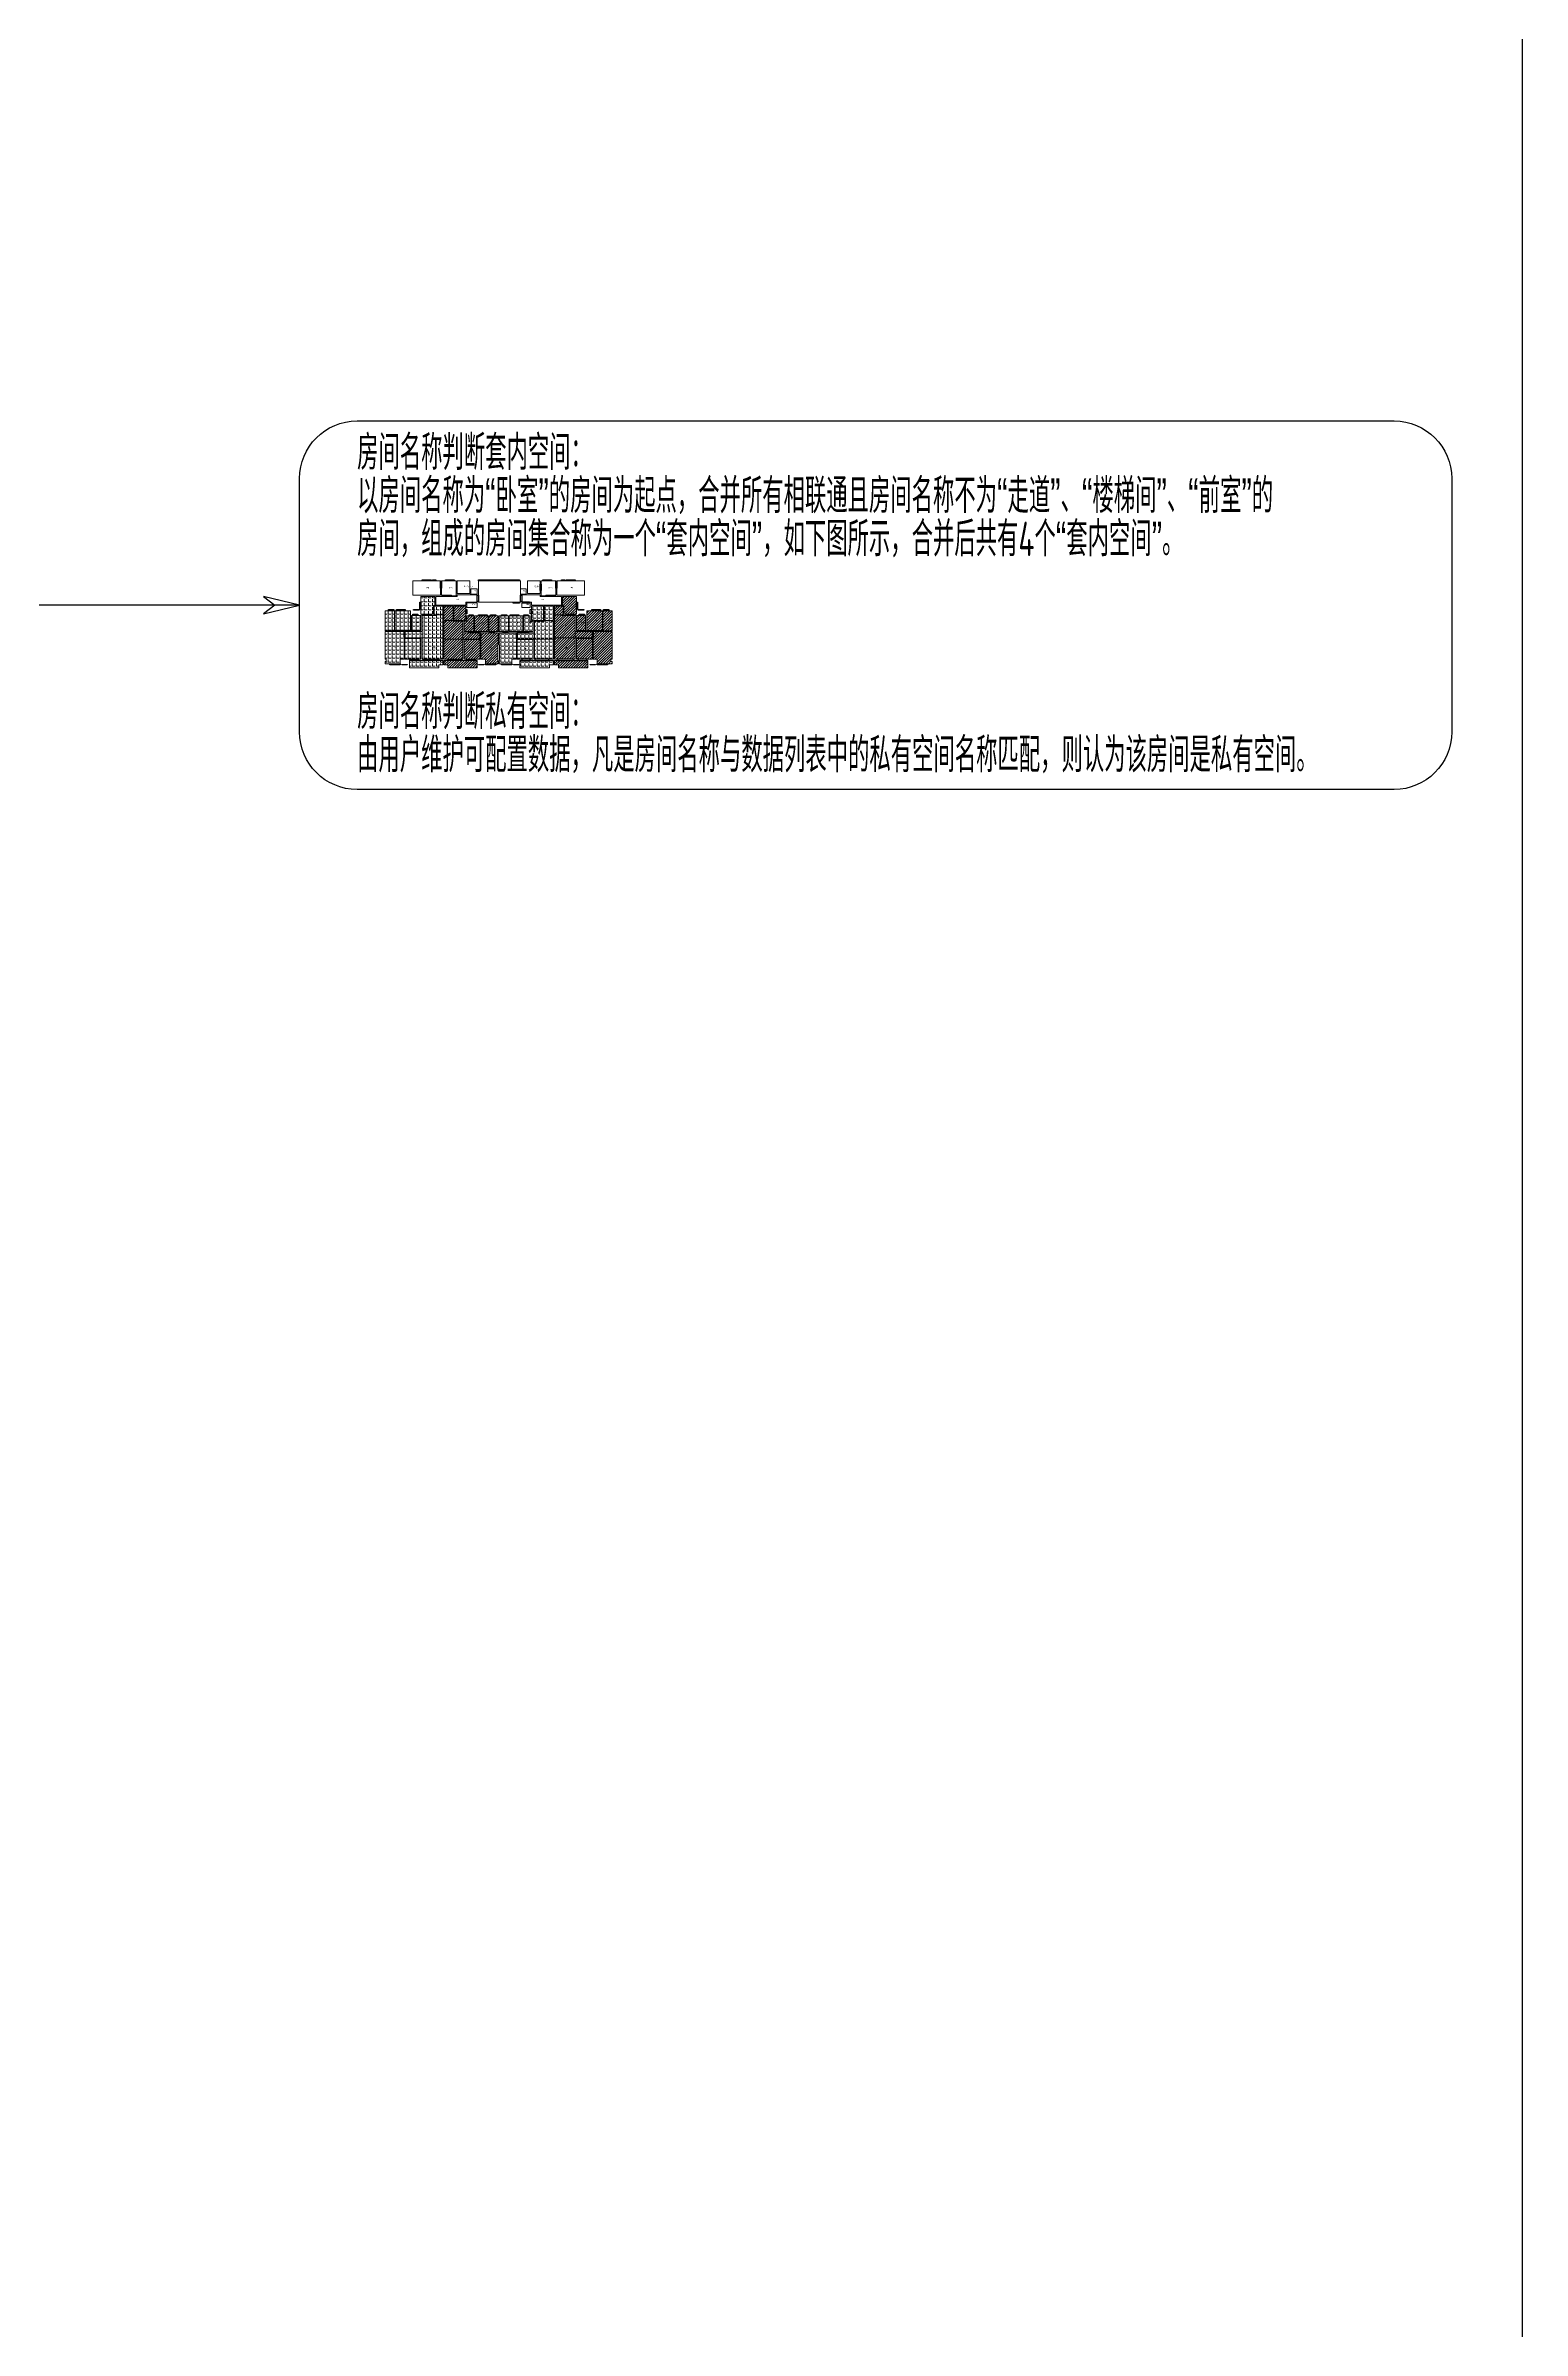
# Model space of a CAD drawing. Header units: millimetres. Extents: x 0 to 4164250, y 0 to 1261500.
# Drawn here: x 2916195 to 3172500, y 423000 to 819638 of the extents above; entities that cross this region are included whole.
import ezdxf
from ezdxf.enums import TextEntityAlignment as Align

# ---------------------------------------------------------------- set-up
doc = ezdxf.new("R2010")
doc.units = ezdxf.units.MM
doc.header["$LTSCALE"] = 1000
for name, color, linetype in [('AI-空间名称', 130, 'Continuous'), ('AI-窗', 6, 'Continuous'), ('AI-门', 4, 'Continuous'), ('C-SHET-SHET', 144, 'Continuous'), ('E-UNIV-DIAG', 2, 'Continuous'), ('E-UNIV-NOTE', 6, 'Continuous')]:
    doc.layers.add(name, color=color, linetype=linetype)
doc.layers.add('AI-空间框线', color=30, linetype='Continuous', lineweight=20)
doc.layers.add('套内', color=9, linetype='Continuous', lineweight=20)
doc.styles.add('TH-STYLE3', font='tssdeng.shx', dxfattribs={"width": 0.65, "bigfont": 'tssdchn.shx'})
pattern_1 = [(0, (2655018, -370784.76), (0, 698.5), [508, -190.5]), (90, (2655018, -370784.76), (-698.5, 4e-14), [508, -190.5])]
pattern_2 = [(45, (2655017.97, -370784.76), (-224.5064, 224.5064), [])]

msp = doc.modelspace()

# ---------------------------------------------------------------- hatches: boundary and pattern name
at = {"layer": '套内'}
h = msp.add_hatch(dxfattribs=at)
h.set_pattern_fill('ANGLE', color=256, scale=100)
h.set_pattern_definition(pattern_1)
h.paths.add_polyline_path([(2976714.74, 721526.69), (2976614.74, 721526.69), (2976614.74, 721526.69), (2975714.74, 721526.69), (2975114.74, 721526.69), (2975114.74, 718026.69), (2976714.74, 718026.69)])
h.paths.add_polyline_path([(2979514.74, 721526.69), (2978614.74, 721526.69), (2978614.74, 721526.69), (2977114.74, 721526.69), (2976814.74, 721526.69), (2976814.74, 718126.69), (2979514.74, 718126.69)])
h.paths.add_polyline_path([(2981314.74, 720726.69), (2980814.74, 720726.69), (2980814.74, 720726.69), (2979914.74, 720726.69), (2979714.74, 720726.69), (2979714.74, 718126.69), (2981314.74, 718126.69)])
h.paths.add_polyline_path([(2985114.74, 720826.69), (2983914.74, 720826.69), (2983914.74, 720726.69), (2983114.74, 720726.69), (2983114.74, 720726.69), (2981514.74, 720726.69), (2981514.74, 716826.69), (2985114.74, 716826.69)])
h.paths.add_polyline_path([(2985114.74, 716826.69), (2981514.74, 716826.69), (2981514.74, 713126.69), (2985114.74, 713126.69)])
h.paths.add_polyline_path([(2981514.74, 717926.69), (2978514.74, 717926.69), (2978514.74, 716826.69), (2981514.74, 716826.69)])
h.paths.add_polyline_path([(2981314.74, 716726.69), (2979564.74, 716726.69), (2979564.74, 716726.69), (2978664.74, 716726.69), (2978514.74, 716726.69), (2978514.74, 713126.69), (2981314.74, 713126.69)])
h.paths.add_polyline_path([(2978414.74, 716976.69), (2978414.74, 716976.69), (2978414.74, 717876.69), (2978414.74, 717926.69), (2976614.74, 717926.69), (2976614.74, 717926.69), (2975814.74, 717926.69), (2975114.74, 717926.69), (2975114.74, 713126.69), (2975314.74, 713126.69), (2975314.74, 712726.69), (2975114.74, 712726.69), (2975114.74, 712326.69), (2977714.74, 712326.69), (2977714.74, 713126.69), (2978414.74, 713126.69)])
h.paths.add_polyline_path([(2985114.74, 712926.69), (2979314.74, 712926.69), (2979314.74, 711626.69), (2984414.74, 711626.69), (2984414.74, 712126.69), (2985114.74, 712126.69)])
h.paths.add_polyline_path([(2985114.74, 722326.69), (2983914.74, 722326.69), (2983614.74, 722326.69), (2983614.74, 720826.69), (2985114.74, 720826.69)])
h.paths.add_polyline_path([(2983514.74, 722426.69), (2983714.74, 722426.69), (2983714.74, 724026.69), (2981314.74, 724026.69), (2981314.74, 720926.69), (2983514.74, 720926.69)])
h.paths.add_polyline_path([(2983276.32, 714935.75), (2983762.14, 714935.75), (2983762.14, 715219.21), (2983276.32, 715219.21)], flags=24)
h.paths.add_polyline_path([(2982475.85, 722431.02), (2982830.33, 722431.02), (2982830.33, 722723.94), (2982475.85, 722723.94)], flags=24)
h = msp.add_hatch(dxfattribs=at)
h.set_pattern_fill('ANSI31', color=256, scale=100)
h.set_pattern_definition(pattern_2)
h.paths.add_polyline_path([(2989114.74, 721026.69), (2989114.74, 721026.69), (2989114.74, 721726.69), (2989114.74, 722326.69), (2987014.74, 722326.69), (2987014.74, 719826.69), (2988614.74, 719826.69), (2988614.74, 719926.69), (2989114.74, 719926.69)])
h.paths.add_polyline_path([(2986914.74, 722326.69), (2986814.74, 722326.69), (2986814.74, 722326.69), (2985717.24, 722326.69), (2985314.74, 722326.69), (2985314.74, 719826.69), (2986914.74, 719826.69)])
h.paths.add_polyline_path([(2988614.74, 719726.69), (2987014.74, 719726.69), (2986914.74, 719726.69), (2986914.74, 719826.69), (2985664.74, 719826.69), (2985664.74, 719726.69), (2985314.74, 719726.69), (2985314.74, 716626.69), (2988614.74, 716626.69), (2988614.74, 717726.69)])
h.paths.add_polyline_path([(2991614.74, 717726.69), (2988614.74, 717726.69), (2988614.74, 716626.69), (2990614.74, 716626.69), (2990614.74, 716626.69), (2991514.74, 716626.69), (2991614.74, 716626.69)])
h.paths.add_polyline_path([(2988614.74, 716626.69), (2988614.74, 716626.69), (2985314.74, 716626.69), (2985314.74, 713126.69), (2988614.74, 713126.69)])
h.paths.add_polyline_path([(2991614.74, 716526.69), (2991514.74, 716526.69), (2991514.74, 716526.69), (2990614.74, 716526.69), (2988814.74, 716526.69), (2988814.74, 713126.69), (2991614.74, 713126.69)])
h.paths.add_polyline_path([(2991114.74, 712926.69), (2985314.74, 712926.69), (2985314.74, 712126.69), (2986014.74, 712126.69), (2986014.74, 711626.69), (2991114.74, 711626.69)])
h.paths.add_polyline_path([(2994689.74, 715626.69), (2994714.74, 715626.69), (2994714.74, 717726.69), (2994014.74, 717726.69), (2994014.74, 717726.69), (2993214.74, 717726.69), (2991714.74, 717726.69), (2991714.74, 713126.69), (2992514.74, 713126.69), (2992514.74, 712326.69), (2994714.74, 712326.69), (2994714.74, 712926.69), (2994689.74, 712926.69)])
h.paths.add_polyline_path([(2994714.74, 720626.69), (2994314.74, 720626.69), (2994314.74, 720626.69), (2993414.74, 720626.69), (2993114.74, 720626.69), (2993114.74, 717926.69), (2994714.74, 717926.69)])
h.paths.add_polyline_path([(2993014.74, 720626.69), (2992814.74, 720626.69), (2992814.74, 720626.69), (2991314.74, 720626.69), (2990614.74, 720626.69), (2990614.74, 717926.69), (2993014.74, 717926.69)])
h.paths.add_polyline_path([(2990514.74, 720626.69), (2990414.74, 720626.69), (2990414.74, 720626.69), (2989714.74, 720626.69), (2989314.74, 720626.69), (2989314.74, 719726.69), (2988814.74, 719726.69), (2988814.74, 717926.69), (2990514.74, 717926.69)])
h.paths.add_polyline_path([(2986922.85, 718128.66), (2987278.92, 718128.66), (2987278.92, 718426.3), (2986922.85, 718426.3)], flags=24)
h = msp.add_hatch(dxfattribs=at)
h.set_pattern_fill('ANGLE', color=256, scale=100)
h.set_pattern_definition(pattern_1)
h.paths.add_polyline_path([(3000514.74, 721026.69), (3000514.74, 721026.69), (3000514.74, 721726.69), (3000514.74, 722326.69), (3002614.74, 722326.69), (3002614.74, 719826.69), (3001014.74, 719826.69), (3001014.74, 719926.69), (3000514.74, 719926.69)])
h.paths.add_polyline_path([(3002714.74, 722326.69), (3002814.74, 722326.69), (3002814.74, 722326.69), (3003912.24, 722326.69), (3004314.74, 722326.69), (3004314.74, 719826.69), (3002714.74, 719826.69)])
h.paths.add_polyline_path([(3001014.74, 719726.69), (3002614.74, 719726.69), (3002714.74, 719726.69), (3002714.74, 719826.69), (3003964.74, 719826.69), (3003964.74, 719726.69), (3004314.74, 719726.69), (3004314.74, 716626.69), (3001014.74, 716626.69), (3001014.74, 717726.69)])
h.paths.add_polyline_path([(2998014.74, 717726.69), (3001014.74, 717726.69), (3001014.74, 716626.69), (2999014.74, 716626.69), (2999014.74, 716626.69), (2998114.74, 716626.69), (2998014.74, 716626.69)])
h.paths.add_polyline_path([(3001014.74, 716626.69), (3001014.74, 716626.69), (3004314.74, 716626.69), (3004314.74, 713126.69), (3001014.74, 713126.69)])
h.paths.add_polyline_path([(2998014.74, 716526.69), (2998114.74, 716526.69), (2998114.74, 716526.69), (2999014.74, 716526.69), (3000814.74, 716526.69), (3000814.74, 713126.69), (2998014.74, 713126.69)])
h.paths.add_polyline_path([(2998514.74, 712926.69), (3004314.74, 712926.69), (3004314.74, 712126.69), (3003614.74, 712126.69), (3003614.74, 711626.69), (2998514.74, 711626.69)])
h.paths.add_polyline_path([(2994939.74, 715626.69), (2994914.74, 715626.69), (2994914.74, 717726.69), (2995614.74, 717726.69), (2995614.74, 717726.69), (2996414.74, 717726.69), (2997914.74, 717726.69), (2997914.74, 713126.69), (2997114.74, 713126.69), (2997114.74, 712326.69), (2994914.74, 712326.69), (2994914.74, 712926.69), (2994939.74, 712926.69)])
h.paths.add_polyline_path([(2994914.74, 720626.69), (2995314.74, 720626.69), (2995314.74, 720626.69), (2996214.74, 720626.69), (2996514.74, 720626.69), (2996514.74, 717926.69), (2994914.74, 717926.69)])
h.paths.add_polyline_path([(2996614.74, 720626.69), (2996814.74, 720626.69), (2996814.74, 720626.69), (2998314.74, 720626.69), (2999014.74, 720626.69), (2999014.74, 717926.69), (2996614.74, 717926.69)])
h.paths.add_polyline_path([(2999114.74, 720626.69), (2999214.74, 720626.69), (2999214.74, 720626.69), (2999914.74, 720626.69), (3000314.74, 720626.69), (3000314.74, 719726.69), (3000814.74, 719726.69), (3000814.74, 717926.69), (2999114.74, 717926.69)])
h.paths.add_polyline_path([(3002706.63, 718128.66), (3002350.57, 718128.66), (3002350.57, 718426.3), (3002706.63, 718426.3)], flags=24)
h = msp.add_hatch(dxfattribs=at)
h.set_pattern_fill('ANSI31', color=256, scale=100)
h.set_pattern_definition(pattern_2)
h.paths.add_polyline_path([(3012914.74, 721526.69), (3013014.74, 721526.69), (3013014.74, 721526.69), (3013914.74, 721526.69), (3014514.74, 721526.69), (3014514.74, 718026.69), (3012914.74, 718026.69)])
h.paths.add_polyline_path([(3010114.74, 721526.69), (3011014.74, 721526.69), (3011014.74, 721526.69), (3012514.74, 721526.69), (3012814.74, 721526.69), (3012814.74, 718126.69), (3010114.74, 718126.69)])
h.paths.add_polyline_path([(3008314.74, 720726.69), (3008814.74, 720726.69), (3008814.74, 720726.69), (3009714.74, 720726.69), (3009914.74, 720726.69), (3009914.74, 718126.69), (3008314.74, 718126.69)])
h.paths.add_polyline_path([(3004514.74, 720826.69), (3005714.74, 720826.69), (3005714.74, 720726.69), (3006514.74, 720726.69), (3006514.74, 720726.69), (3008114.74, 720726.69), (3008114.74, 716826.69), (3004514.74, 716826.69)])
h.paths.add_polyline_path([(3004514.74, 716826.69), (3008114.74, 716826.69), (3008114.74, 713126.69), (3004514.74, 713126.69)])
h.paths.add_polyline_path([(3008114.74, 717926.69), (3011114.74, 717926.69), (3011114.74, 716826.69), (3008114.74, 716826.69)])
h.paths.add_polyline_path([(3008314.74, 716726.69), (3010064.74, 716726.69), (3010064.74, 716726.69), (3010964.74, 716726.69), (3011114.74, 716726.69), (3011114.74, 713126.69), (3008314.74, 713126.69)])
h.paths.add_polyline_path([(3011214.74, 716976.69), (3011214.74, 716976.69), (3011214.74, 717876.69), (3011214.74, 717926.69), (3013014.74, 717926.69), (3013014.74, 717926.69), (3013814.74, 717926.69), (3014514.74, 717926.69), (3014514.74, 713126.69), (3014314.74, 713126.69), (3014314.74, 712726.69), (3014514.74, 712726.69), (3014514.74, 712326.69), (3011914.74, 712326.69), (3011914.74, 713126.69), (3011214.74, 713126.69)])
h.paths.add_polyline_path([(3004514.74, 712926.69), (3010314.74, 712926.69), (3010314.74, 711626.69), (3005214.74, 711626.69), (3005214.74, 712126.69), (3004514.74, 712126.69)])
h.paths.add_polyline_path([(3004514.74, 722326.69), (3005714.74, 722326.69), (3006014.74, 722326.69), (3006014.74, 720826.69), (3004514.74, 720826.69)])
h.paths.add_polyline_path([(3006114.74, 722426.69), (3005914.74, 722426.69), (3005914.74, 724026.69), (3008314.74, 724026.69), (3008314.74, 720926.69), (3006114.74, 720926.69)])
h.paths.add_polyline_path([(3006353.17, 714935.75), (3005867.34, 714935.75), (3005867.34, 715219.21), (3006353.17, 715219.21)], flags=24)
h.paths.add_polyline_path([(3007153.64, 722431.02), (3006799.15, 722431.02), (3006799.15, 722723.94), (3007153.64, 722723.94)], flags=24)

# ---------------------------------------------------------------- linework, layer by layer
at = {"layer": 'AI-空间框线'}
for points in [[(2984714.74, 724226.69), (2979914.74, 724226.69), (2979914.74, 726726.69), (2984714.74, 726726.69)], [(2984914.74, 726726.69), (2987414.74, 726726.69), (2987414.74, 724126.69), (2986614.74, 724126.69), (2986614.74, 724226.69), (2984914.74, 724226.69), (2984914.74, 726726.69)], [(2987614.74, 724526.69), (2989814.74, 724526.69), (2989814.74, 726726.69), (2987614.74, 726726.69)], [(2991314.74, 726726.69), (2998614.74, 726726.69), (2998614.74, 723026.69), (2991314.74, 723026.69)], [(2999814.74, 724526.69), (3002014.74, 724526.69), (3002014.74, 726726.69), (2999814.74, 726726.69)], [(3002214.74, 726726.69), (3004714.74, 726726.69), (3004714.74, 724226.69), (3003014.74, 724226.69), (3003014.74, 724126.69), (3002214.74, 724126.69), (3002214.74, 726726.69)], [(3004914.74, 724226.69), (3009714.74, 724226.69), (3009714.74, 726726.69), (3004914.74, 726726.69)], [(2981314.74, 724026.69), (2983714.74, 724026.69), (2983714.74, 722426.69), (2983514.74, 722426.69), (2983514.74, 720926.69), (2981314.74, 720926.69), (2981314.74, 724026.69)], [(2985114.74, 720826.69), (2985114.74, 722326.69), (2983614.74, 722326.69), (2983614.74, 720826.69)], [(2983914.74, 724026.69), (2987614.74, 724026.69), (2987614.74, 724326.69), (2991114.74, 724326.69), (2991114.74, 723026.69), (2989114.74, 723026.69), (2989114.74, 722526.69), (2983914.74, 722526.69), (2983914.74, 724026.69)], [(2986914.74, 719826.69), (2985314.74, 719826.69), (2985314.74, 722326.69), (2986914.74, 722326.69)], [(2987014.74, 722326.69), (2989114.74, 722326.69), (2989114.74, 719926.69), (2988614.74, 719926.69), (2988614.74, 719826.69), (2987014.74, 719826.69), (2987014.74, 722326.69)], [(2989314.74, 722926.69), (2991114.74, 722926.69), (2991114.74, 722126.69), (2989314.74, 722126.69), (2989314.74, 722926.69)], [(2990014.74, 725326.69), (2991114.74, 725326.69), (2991114.74, 724426.69), (2990014.74, 724426.69), (2990014.74, 725326.69)], [(2998614.74, 725326.69), (2999614.74, 725326.69), (2999614.74, 724426.69), (2998614.74, 724426.69), (2998614.74, 725326.69)], [(3002014.74, 724026.69), (3005714.74, 724026.69), (3005714.74, 722526.69), (3000514.74, 722526.69), (3000514.74, 723026.69), (2998814.74, 723026.69), (2998814.74, 724326.69), (3002014.74, 724326.69), (3002014.74, 724026.69)], [(2998814.74, 722926.69), (3000314.74, 722926.69), (3000314.74, 722126.69), (2998814.74, 722126.69), (2998814.74, 722926.69)], [(3000514.74, 722326.69), (3002614.74, 722326.69), (3002614.74, 719826.69), (3001014.74, 719826.69), (3001014.74, 719926.69), (3000514.74, 719926.69), (3000514.74, 722326.69)], [(3002714.74, 719826.69), (3004314.74, 719826.69), (3004314.74, 722326.69), (3002714.74, 722326.69)], [(3004514.74, 720826.69), (3004514.74, 722326.69), (3006014.74, 722326.69), (3006014.74, 720826.69)], [(3005914.74, 724026.69), (3008314.74, 724026.69), (3008314.74, 720926.69), (3006114.74, 720926.69), (3006114.74, 722426.69), (3005914.74, 722426.69), (3005914.74, 724026.69)], [(2975114.74, 721526.69), (2976714.74, 721526.69), (2976714.74, 718026.69), (2975114.74, 718026.69), (2975114.74, 721526.69)], [(2975114.74, 717926.69), (2978414.74, 717926.69), (2978414.74, 713126.69), (2977714.74, 713126.69), (2977714.74, 712326.69), (2975114.74, 712326.69), (2975114.74, 712726.69), (2975314.74, 712726.69), (2975314.74, 713126.69), (2975114.74, 713126.69), (2975114.74, 717926.69)], [(2976814.74, 721526.69), (2979514.74, 721526.69), (2979514.74, 718126.69), (2976814.74, 718126.69), (2976814.74, 721526.69)], [(2981514.74, 717926.69), (2978514.74, 717926.69), (2978514.74, 716826.69), (2981514.74, 716826.69)], [(2979714.74, 720726.69), (2981314.74, 720726.69), (2981314.74, 718126.69), (2979714.74, 718126.69), (2979714.74, 720726.69)], [(2985114.74, 720826.69), (2985114.74, 716826.69), (2981514.74, 716826.69), (2981514.74, 720726.69), (2983914.74, 720726.69), (2983914.74, 720826.69)], [(2988614.74, 716626.69), (2985314.74, 716626.69), (2985314.74, 719726.69), (2985664.74, 719726.69), (2985664.74, 719826.69), (2986914.74, 719826.69), (2986914.74, 719726.69), (2988614.74, 719726.69)], [(2989314.74, 720626.69), (2990514.74, 720626.69), (2990514.74, 717926.69), (2988814.74, 717926.69), (2988814.74, 719726.69), (2989314.74, 719726.69), (2989314.74, 720626.69)], [(2990614.74, 720626.69), (2993014.74, 720626.69), (2993014.74, 717926.69), (2990614.74, 717926.69), (2990614.74, 720626.69)], [(2993114.74, 720626.69), (2994714.74, 720626.69), (2994714.74, 717926.69), (2993114.74, 717926.69), (2993114.74, 720626.69)], [(2994914.74, 720626.69), (2996514.74, 720626.69), (2996514.74, 717926.69), (2994914.74, 717926.69), (2994914.74, 720626.69)], [(2996614.74, 720626.69), (2999014.74, 720626.69), (2999014.74, 717926.69), (2996614.74, 717926.69), (2996614.74, 720626.69)], [(2999114.74, 720626.69), (3000314.74, 720626.69), (3000314.74, 719726.69), (3000814.74, 719726.69), (3000814.74, 717926.69), (2999114.74, 717926.69), (2999114.74, 720626.69)], [(3001014.74, 716626.69), (3004314.74, 716626.69), (3004314.74, 719726.69), (3003964.74, 719726.69), (3003964.74, 719826.69), (3002714.74, 719826.69), (3002714.74, 719726.69), (3001014.74, 719726.69)], [(3004514.74, 720826.69), (3004514.74, 716826.69), (3008114.74, 716826.69), (3008114.74, 720726.69), (3005714.74, 720726.69), (3005714.74, 720826.69)], [(3008114.74, 717926.69), (3011114.74, 717926.69), (3011114.74, 716826.69), (3008114.74, 716826.69)], [(3008314.74, 720726.69), (3009914.74, 720726.69), (3009914.74, 718126.69), (3008314.74, 718126.69), (3008314.74, 720726.69)], [(3010114.74, 721526.69), (3012814.74, 721526.69), (3012814.74, 718126.69), (3010114.74, 718126.69), (3010114.74, 721526.69)], [(3011214.74, 717926.69), (3014514.74, 717926.69), (3014514.74, 713126.69), (3014314.74, 713126.69), (3014314.74, 712726.69), (3014514.74, 712726.69), (3014514.74, 712326.69), (3011914.74, 712326.69), (3011914.74, 713126.69), (3011214.74, 713126.69), (3011214.74, 717926.69)], [(3012914.74, 721526.69), (3014514.74, 721526.69), (3014514.74, 718026.69), (3012914.74, 718026.69), (3012914.74, 721526.69)], [(2978514.74, 716726.69), (2981314.74, 716726.69), (2981314.74, 713126.69), (2978514.74, 713126.69), (2978514.74, 716726.69)], [(2981514.74, 716826.69), (2985114.74, 716826.69), (2985114.74, 713126.69), (2981514.74, 713126.69), (2981514.74, 716826.69)], [(2985314.74, 716626.69), (2988614.74, 716626.69), (2988614.74, 713126.69), (2985314.74, 713126.69)], [(2988614.74, 717726.69), (2991614.74, 717726.69), (2991614.74, 716626.69), (2988614.74, 716626.69)], [(2988814.74, 716526.69), (2991614.74, 716526.69), (2991614.74, 713126.69), (2988814.74, 713126.69), (2988814.74, 716526.69)], [(2991714.74, 717726.69), (2994714.74, 717726.69), (2994714.74, 715626.69), (2994689.74, 715626.69), (2994689.74, 712926.69), (2994714.74, 712926.69), (2994714.74, 712326.69), (2992514.74, 712326.69), (2992514.74, 713126.69), (2991714.74, 713126.69), (2991714.74, 717726.69)], [(2994914.74, 717726.69), (2997914.74, 717726.69), (2997914.74, 713126.69), (2997114.74, 713126.69), (2997114.74, 712326.69), (2994914.74, 712326.69), (2994914.74, 712926.69), (2994939.74, 712926.69), (2994939.74, 715626.69), (2994914.74, 715626.69), (2994914.74, 717726.69)], [(3001014.74, 717726.69), (2998014.74, 717726.69), (2998014.74, 716626.69), (3001014.74, 716626.69)], [(2998014.74, 716526.69), (3000814.74, 716526.69), (3000814.74, 713126.69), (2998014.74, 713126.69), (2998014.74, 716526.69)], [(3004314.74, 716626.69), (3001014.74, 716626.69), (3001014.74, 713126.69), (3004314.74, 713126.69)], [(3008114.74, 716826.69), (3004514.74, 716826.69), (3004514.74, 713126.69), (3008114.74, 713126.69), (3008114.74, 716826.69)], [(3008314.74, 716726.69), (3011114.74, 716726.69), (3011114.74, 713126.69), (3008314.74, 713126.69), (3008314.74, 716726.69)], [(2979314.74, 712926.69), (2985114.74, 712926.69), (2985114.74, 712126.69), (2984414.74, 712126.69), (2984414.74, 711626.69), (2979314.74, 711626.69)], [(2991114.74, 712926.69), (2985314.74, 712926.69), (2985314.74, 712126.69), (2986014.74, 712126.69), (2986014.74, 711626.69), (2991114.74, 711626.69)], [(2998514.74, 712926.69), (3004314.74, 712926.69), (3004314.74, 712126.69), (3003614.74, 712126.69), (3003614.74, 711626.69), (2998514.74, 711626.69)], [(3010314.74, 712926.69), (3004514.74, 712926.69), (3004514.74, 712126.69), (3005214.74, 712126.69), (3005214.74, 711626.69), (3010314.74, 711626.69)]]:
    msp.add_lwpolyline(points, close=True, dxfattribs=at)
at = {"layer": 'AI-窗', "color": 6}
for points in [[(2981514.74, 726926.69), (2983114.74, 726926.69), (2983114.74, 726726.69), (2981514.74, 726726.69), (2981514.74, 726926.69)], [(2983314.74, 726926.69), (2983914.74, 726926.69), (2983914.74, 726726.69), (2983314.74, 726726.69), (2983314.74, 726926.69)], [(2993914.74, 726726.69), (2991314.74, 726726.69), (2991314.74, 726926.69), (2993914.74, 726926.69), (2993914.74, 726726.69)], [(2998414.74, 726726.69), (2995714.74, 726726.69), (2995714.74, 726926.69), (2998414.74, 726926.69), (2998414.74, 726726.69)], [(3006314.74, 726726.69), (3005714.74, 726726.69), (3005714.74, 726926.69), (3006314.74, 726926.69), (3006314.74, 726726.69)], [(3008114.74, 726726.69), (3006514.74, 726726.69), (3006514.74, 726926.69), (3008114.74, 726926.69), (3008114.74, 726726.69)], [(2981114.74, 721826.69), (2981114.74, 723026.69), (2981314.74, 723026.69), (2981314.74, 721826.69), (2981114.74, 721826.69)], [(3008314.74, 721826.69), (3008314.74, 723026.69), (3008514.74, 723026.69), (3008514.74, 721826.69), (3008314.74, 721826.69)], [(2976614.74, 721526.69), (2975714.74, 721526.69), (2975714.74, 721726.69), (2976614.74, 721726.69), (2976614.74, 721526.69)], [(2978614.74, 721526.69), (2977114.74, 721526.69), (2977114.74, 721726.69), (2978614.74, 721726.69), (2978614.74, 721526.69)], [(2980814.74, 720726.69), (2979914.74, 720726.69), (2979914.74, 720926.69), (2980814.74, 720926.69), (2980814.74, 720726.69)], [(2981034.74, 721626.69), (2980014.74, 721626.69), (2980014.74, 721726.69), (2981034.74, 721726.69), (2981034.74, 721626.69)], [(2989114.74, 721026.69), (2989114.74, 721726.69), (2989314.74, 721726.69), (2989314.74, 721026.69), (2989114.74, 721026.69)], [(2989714.74, 720826.69), (2990414.74, 720826.69), (2990414.74, 720626.69), (2989714.74, 720626.69), (2989714.74, 720826.69)], [(2992814.74, 720626.69), (2991314.74, 720626.69), (2991314.74, 720826.69), (2992814.74, 720826.69), (2992814.74, 720626.69)], [(2994314.74, 720626.69), (2993414.74, 720626.69), (2993414.74, 720826.69), (2994314.74, 720826.69), (2994314.74, 720626.69)], [(2996214.74, 720626.69), (2995314.74, 720626.69), (2995314.74, 720826.69), (2996214.74, 720826.69), (2996214.74, 720626.69)], [(2998314.74, 720626.69), (2996814.74, 720626.69), (2996814.74, 720826.69), (2998314.74, 720826.69), (2998314.74, 720626.69)], [(2999914.74, 720626.69), (2999214.74, 720626.69), (2999214.74, 720826.69), (2999914.74, 720826.69), (2999914.74, 720626.69)], [(3000314.74, 721026.69), (3000314.74, 721726.69), (3000514.74, 721726.69), (3000514.74, 721026.69), (3000314.74, 721026.69)], [(3008594.74, 721726.69), (3009614.74, 721726.69), (3009614.74, 721626.69), (3008594.74, 721626.69), (3008594.74, 721726.69)], [(3009714.74, 720726.69), (3008814.74, 720726.69), (3008814.74, 720926.69), (3009714.74, 720926.69), (3009714.74, 720726.69)], [(3012514.74, 721526.69), (3011014.74, 721526.69), (3011014.74, 721726.69), (3012514.74, 721726.69), (3012514.74, 721526.69)], [(3013914.74, 721526.69), (3013014.74, 721526.69), (3013014.74, 721726.69), (3013914.74, 721726.69), (3013914.74, 721526.69)], [(2977714.74, 712126.69), (2975914.74, 712126.69), (2975914.74, 712326.69), (2977714.74, 712326.69), (2977714.74, 712126.69)], [(2978914.74, 712126.69), (2977994.74, 712126.69), (2977994.74, 712226.69), (2978914.74, 712226.69), (2978914.74, 712126.69)], [(2992234.74, 712126.69), (2991314.74, 712126.69), (2991314.74, 712226.69), (2992234.74, 712226.69), (2992234.74, 712126.69)], [(2994314.74, 712126.69), (2992514.74, 712126.69), (2992514.74, 712326.69), (2994314.74, 712326.69), (2994314.74, 712126.69)], [(2997114.74, 712126.69), (2995314.74, 712126.69), (2995314.74, 712326.69), (2997114.74, 712326.69), (2997114.74, 712126.69)], [(2998314.74, 712126.69), (2997394.74, 712126.69), (2997394.74, 712226.69), (2998314.74, 712226.69), (2998314.74, 712126.69)], [(3011634.74, 712126.69), (3010714.74, 712126.69), (3010714.74, 712226.69), (3011634.74, 712226.69), (3011634.74, 712126.69)], [(3013714.74, 712126.69), (3011914.74, 712126.69), (3011914.74, 712326.69), (3013714.74, 712326.69), (3013714.74, 712126.69)]]:
    msp.add_lwpolyline(points, dxfattribs=at)
at = {"layer": 'AI-门', "color": 4}
for points in [[(2984714.74, 726676.69), (2984914.74, 726676.69), (2984914.74, 725476.69), (2984714.74, 725476.69), (2984714.74, 726676.69)], [(2987114.74, 726926.69), (2987114.74, 726726.69), (2985614.74, 726726.69), (2985614.74, 726926.69), (2987114.74, 726926.69)], [(2987614.74, 726176.69), (2987414.74, 726176.69), (2987414.74, 725076.69), (2987614.74, 725076.69)], [(2995714.74, 726926.69), (2995714.74, 726726.69), (2993914.74, 726726.69), (2993914.74, 726926.69), (2995714.74, 726926.69)], [(3002214.74, 726176.69), (3002014.74, 726176.69), (3002014.74, 725076.69), (3002214.74, 725076.69)], [(3002014.74, 726176.69), (3002214.74, 726176.69), (3002214.74, 725076.69), (3002014.74, 725076.69)], [(3004014.74, 726926.69), (3004014.74, 726726.69), (3002514.74, 726726.69), (3002514.74, 726926.69), (3004014.74, 726926.69)], [(3004714.74, 726676.69), (3004914.74, 726676.69), (3004914.74, 725476.69), (3004714.74, 725476.69), (3004714.74, 726676.69)], [(2983914.74, 722526.69), (2985114.74, 722526.69), (2985114.74, 722326.69), (2983914.74, 722326.69)], [(2986514.74, 724226.69), (2986514.74, 724026.69), (2985014.74, 724026.69), (2985014.74, 724226.69), (2986514.74, 724226.69)], [(2985717.24, 722326.69), (2985717.24, 722526.69), (2986814.74, 722526.69), (2986814.74, 722326.69), (2985717.24, 722326.69)], [(2989614.74, 723026.69), (2990814.74, 723026.69), (2990814.74, 722926.69), (2989614.74, 722926.69)], [(2990014.74, 724426.69), (2990914.74, 724426.69), (2990914.74, 724328.69), (2990014.74, 724328.69)], [(2991114.74, 724226.69), (2991314.74, 724226.69), (2991314.74, 723126.69), (2991114.74, 723126.69)], [(2998414.74, 723026.69), (2998414.74, 722826.69), (2997314.74, 722826.69), (2997314.74, 723026.69), (2998414.74, 723026.69)], [(2998614.74, 724226.69), (2998814.74, 724226.69), (2998814.74, 723126.69), (2998614.74, 723126.69), (2998614.74, 724226.69)], [(2998814.74, 724426.69), (2999414.74, 724426.69), (2999414.74, 724326.69), (2998814.74, 724326.69)], [(3000164.74, 723026.69), (2998964.74, 723026.69), (2998964.74, 722926.69), (3000164.74, 722926.69)], [(3003912.24, 722526.69), (3003912.24, 722326.69), (3002814.74, 722326.69), (3002814.74, 722526.69), (3003912.24, 722526.69)], [(3004614.74, 724226.69), (3004614.74, 724026.69), (3003114.74, 724026.69), (3003114.74, 724226.69), (3004614.74, 724226.69)], [(3004564.74, 722526.69), (3005664.74, 722526.69), (3005664.74, 722326.69), (3004564.74, 722326.69)], [(2976614.74, 718026.69), (2976614.74, 717926.69), (2975814.74, 717926.69), (2975814.74, 718026.69), (2976614.74, 718026.69)], [(2979464.74, 718126.69), (2979464.74, 717926.69), (2978564.74, 717926.69), (2978564.74, 718126.69), (2979464.74, 718126.69)], [(2980564.74, 718126.69), (2980564.74, 717926.69), (2979764.74, 717926.69), (2979764.74, 718126.69), (2980564.74, 718126.69)], [(2981517.24, 720726.69), (2981517.24, 720926.69), (2983114.74, 720926.69), (2983114.74, 720726.69), (2981517.24, 720726.69)], [(2987014.74, 719726.69), (2987014.74, 719826.69), (2988612.24, 719826.69), (2988612.24, 719726.69)], [(2990414.74, 717926.69), (2990414.74, 717726.69), (2989614.74, 717726.69), (2989614.74, 717926.69), (2990414.74, 717926.69)], [(2991564.74, 717926.69), (2991564.74, 717726.69), (2990664.74, 717726.69), (2990664.74, 717926.69), (2991564.74, 717926.69)], [(2994014.74, 717926.69), (2994014.74, 717726.69), (2993214.74, 717726.69), (2993214.74, 717926.69), (2994014.74, 717926.69)], [(2996414.74, 717926.69), (2996414.74, 717726.69), (2995614.74, 717726.69), (2995614.74, 717926.69), (2996414.74, 717926.69)], [(2998964.74, 717926.69), (2998964.74, 717726.69), (2998064.74, 717726.69), (2998064.74, 717926.69), (2998964.74, 717926.69)], [(2999214.74, 717726.69), (2999214.74, 717926.69), (3000014.74, 717926.69), (3000014.74, 717726.69), (2999214.74, 717726.69)], [(3002614.74, 719826.69), (3002614.74, 719726.69), (3001017.24, 719726.69), (3001017.24, 719826.69), (3002614.74, 719826.69)], [(3008112.24, 720926.69), (3008112.24, 720726.69), (3006514.74, 720726.69), (3006514.74, 720926.69), (3008112.24, 720926.69)], [(3009864.74, 718126.69), (3009864.74, 717926.69), (3009064.74, 717926.69), (3009064.74, 718126.69), (3009864.74, 718126.69)], [(3011064.74, 718126.69), (3011064.74, 717926.69), (3010164.74, 717926.69), (3010164.74, 718126.69), (3011064.74, 718126.69)], [(3013814.74, 718026.69), (3013814.74, 717926.69), (3013014.74, 717926.69), (3013014.74, 718026.69), (3013814.74, 718026.69)], [(2978414.74, 717876.69), (2978514.74, 717876.69), (2978514.74, 716976.69), (2978414.74, 716976.69), (2978414.74, 717876.69)], [(2979564.74, 716826.69), (2979564.74, 716726.69), (2978664.74, 716726.69), (2978664.74, 716826.69), (2979564.74, 716826.69)], [(2991514.74, 716626.69), (2991514.74, 716526.69), (2990614.74, 716526.69), (2990614.74, 716626.69), (2991514.74, 716626.69)], [(2991614.74, 717626.69), (2991714.74, 717626.69), (2991714.74, 716726.69), (2991614.74, 716726.69), (2991614.74, 717626.69)], [(2997914.74, 717626.69), (2998014.74, 717626.69), (2998014.74, 716726.69), (2997914.74, 716726.69), (2997914.74, 717626.69)], [(2999014.74, 716626.69), (2999014.74, 716526.69), (2998114.74, 716526.69), (2998114.74, 716626.69), (2999014.74, 716626.69)], [(3010964.74, 716826.69), (3010964.74, 716726.69), (3010064.74, 716726.69), (3010064.74, 716826.69), (3010964.74, 716826.69)], [(3011114.74, 717876.69), (3011214.74, 717876.69), (3011214.74, 716976.69), (3011114.74, 716976.69), (3011114.74, 717876.69)], [(2980912.24, 713126.69), (2980912.24, 712926.69), (2979414.74, 712926.69), (2979414.74, 713126.69), (2980912.24, 713126.69)], [(2984412.24, 713126.69), (2984412.24, 712926.69), (2981714.74, 712926.69), (2981714.74, 713126.69), (2984412.24, 713126.69)], [(2986017.24, 712926.69), (2986017.24, 713126.69), (2988414.74, 713126.69), (2988414.74, 712926.69), (2986017.24, 712926.69)], [(2989217.24, 712926.69), (2989217.24, 713126.69), (2990714.74, 713126.69), (2990714.74, 712926.69), (2989217.24, 712926.69)], [(3000312.24, 712926.69), (3000312.24, 713126.69), (2998814.74, 713126.69), (2998814.74, 712926.69), (3000312.24, 712926.69)], [(3003512.24, 712926.69), (3003512.24, 713126.69), (3001114.74, 713126.69), (3001114.74, 712926.69), (3003512.24, 712926.69)], [(3005117.24, 713126.69), (3005117.24, 712926.69), (3007814.74, 712926.69), (3007814.74, 713126.69), (3005117.24, 713126.69)], [(3008617.24, 713126.69), (3008617.24, 712926.69), (3010114.74, 712926.69), (3010114.74, 713126.69), (3008617.24, 713126.69)]]:
    msp.add_lwpolyline(points, close=True, dxfattribs=at)
at = {"layer": 'C-SHET-SHET'}
msp.add_lwpolyline([(2578000, 1216500), (3172500, 1216500), (3172500, 0), (2578000, 0)], close=True, dxfattribs=at)
at = {"layer": 'E-UNIV-DIAG', "color": 3}
msp.add_lwpolyline([(3150250, 690500), (2970250, 690500, -0.414213562), (2960250, 700500), (2960250, 744500, -0.414213562), (2970250, 754500), (3150250, 754500, -0.414213562), (3160250, 744500), (3160250, 700500, -0.414213562)], format="xyb", close=True, dxfattribs=at)
at = {"layer": 'E-UNIV-DIAG'}
for points in [[(2960250, 722500), (2910250, 722500)], [(2960250, 722500), (2953973.76, 724000), (2955973.76, 722500), (2953973.76, 721000), (2960250, 722500)]]:
    msp.add_lwpolyline(points, dxfattribs=at)
at = {"layer": '套内'}
msp.add_lwpolyline([(2994914.74, 717926.69), (2994714.74, 717926.69)], dxfattribs=at)

# ---------------------------------------------------------------- texts
at = {"layer": 'AI-空间名称', "style": 'TH-STYLE3', "width": 0.7}
for s, p in [('消防电梯兼担架电梯', (2988714.74, 725626.69)), ('消防电梯兼无障碍', (3000914.74, 725626.69)), ('楼梯间', (2982314.74, 725426.69)), ('厨房', (2982514.74, 722476.69)), ('合用前室', (2986164.74, 725426.69)), ('走道', (2987514.74, 723426.69)), ('强电井', (2990214.74, 722526.69)), ('水井', (2990564.74, 724876.69)), ('门厅', (2995064.54, 723587.63)), ('弱电井', (2999114.74, 724876.69)), ('水暖井', (2999564.74, 722526.69)), ('走道', (3002264.74, 723426.69)), ('合用前室', (3003464.74, 725426.69)), ('厨房', (3007114.74, 722476.69)), ('楼梯间', (3007314.74, 725426.69)), ('卫生间', (2975914.74, 719776.69)), ('卧室', (2978164.74, 719826.69)), ('卫生间', (2980514.74, 719426.69)), ('餐厅', (2983314.74, 718826.69)), ('餐厅', (2986964.74, 718176.69)), ('厨房', (2988064.74, 721076.69)), ('卫生间', (2989664.74, 719276.69)), ('书房', (2991814.74, 719276.69)), ('卫生间', (2993914.74, 719276.69)), ('卫生间', (2995714.74, 719276.69)), ('书房', (2997814.74, 719276.69)), ('卫生间', (2999964.74, 719276.69)), ('厨房', (3001564.74, 721076.69)), ('餐厅', (3002664.74, 718176.69)), ('餐厅', (3006314.74, 718826.69)), ('卫生间', (3009114.74, 719426.69)), ('卧室', (3011464.74, 719826.69)), ('卫生间', (3013714.74, 719776.69)), ('卧室', (2976764.74, 715126.69)), ('卧室', (2979914.74, 714926.69)), ('起居室', (2983314.74, 714976.69)), ('起居室', (2986964.74, 714876.69)), ('卧室', (2990214.74, 714826.69)), ('卧室', (2993214.74, 715026.69)), ('卧室', (2996414.74, 715026.69)), ('卧室', (2999414.74, 714826.69)), ('起居室', (3002664.74, 714876.69)), ('起居室', (3006314.74, 714976.69)), ('卧室', (3009714.74, 714926.69)), ('卧室', (3012864.74, 715126.69))]:
    msp.add_text(s, height=200, dxfattribs=at).set_placement(p)
at = {"layer": 'E-UNIV-NOTE', "style": 'TH-STYLE3', "width": 0.65}
for s, p in [('房间名称判断套内空间：', (2970250, 749000)), ('以房间名称为“卧室”的房间为起点，合并所有相联通且房间名称不为“走道”、“楼梯间”、“前室”的', (2970250, 741500)), ('房间，组成的房间集合称为一个“套内空间”，如下图所示，合并后共有4个“套内空间”。', (2970250, 734000)), ('房间名称判断私有空间：', (2970250, 704000)), ('由用户维护可配置数据，凡是房间名称与数据列表中的私有空间名称匹配，则认为该房间是私有空间。', (2970250, 696500))]:
    msp.add_text(s, height=6000, dxfattribs=at).set_placement(p, align=Align.MIDDLE_LEFT)

doc.saveas('drawing.dxf')
